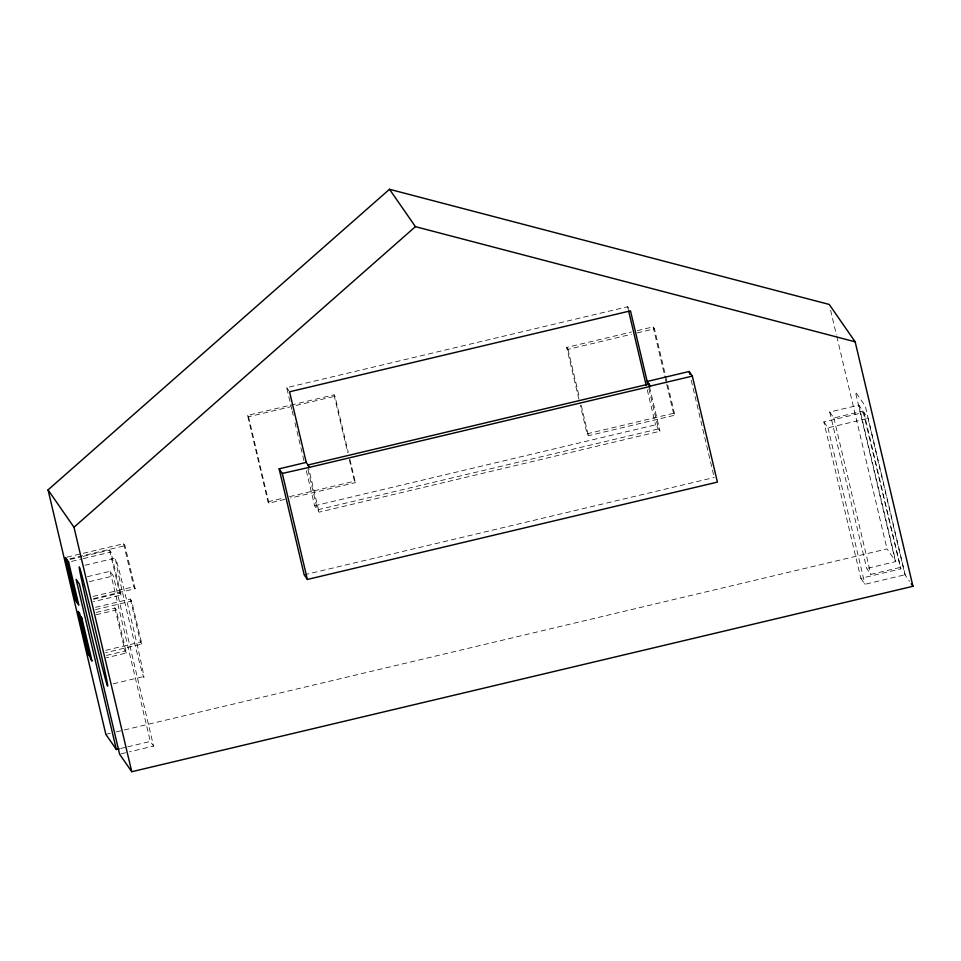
<?xml version="1.0" encoding="UTF-8"?>
<svg xmlns="http://www.w3.org/2000/svg" width="961" height="961" viewBox="0 0 961 961"><rect width="100%" height="100%" fill="white"/><g stroke="black" fill="none" stroke-linecap="round" stroke-linejoin="round"><path stroke-width="0.72" stroke-dasharray="4.8 3.6" d="M291.856 409.542L286.69 387.667L627.629 306.739L629.059 308.793M284.804 499.384L268.948 503.144L267.987 501.762L247.566 415.368L334.02 394.839L334.981 396.232L348.266 452.391M247.566 415.368L248.527 416.75L290.318 406.839M296.084 405.47L334.981 396.232M578.918 399.247L566.666 347.414L631.509 332.013M637.275 330.644L653.12 326.884L654.453 328.806L667.39 383.523M566.666 347.414L567.999 349.336L631.401 334.284M637.167 332.914L654.453 328.806M267.987 501.762L283.831 498.002M289.597 496.633L354.441 481.233L355.414 482.626L290.558 498.014M66.91 557.176L123.609 543.722L124.978 545.692L135.141 588.709L92.989 598.715M587.087 433.807L673.541 413.278L674.874 415.2L588.42 435.729L587.087 433.807L580.276 405.001M69.733 558.809L124.978 545.692M70.189 559.434L81.853 556.671M83.307 556.323L109.554 550.088L110.923 552.07L121.098 595.075L93.385 601.658M71.558 561.416L81.769 558.99M83.223 558.641L110.923 552.07M314.607 505.75L655.546 424.822L659.991 431.237L319.052 512.165L314.607 505.75L305.982 469.304M84.988 565.26L115.428 558.029M87.463 576.672L110.119 571.29L113.362 575.951L153.58 746.108L129.507 751.814M89.289 581.669L113.362 575.951M899.916 567.495L870.846 574.402L866.726 568.468L829.751 412.041L858.822 405.134L862.942 411.068L900.853 568.852L860.84 578.354L823.853 421.927L863.879 412.425L867.999 418.359L904.974 574.786L909.538 581.369M829.751 412.041L833.872 417.975L862.942 411.068M93.073 596.397L133.771 586.727L135.141 588.709M93.481 599.328L119.729 593.105L121.098 595.075M823.853 421.927L827.974 427.861L867.999 418.359M95.571 607.304L130.312 599.051L131.681 601.033L141.844 644.038L105.662 652.627M95.499 609.622L131.681 601.033M96.256 612.421L114.864 608.001L116.233 609.983L126.408 652.987L106.359 657.744M96.196 614.74L116.233 609.983M304.181 574.846L714.215 477.509M105.734 650.309L140.474 642.068L141.844 644.038M106.419 655.426L125.038 651.017L126.408 652.987M113.17 683.8L143.621 676.568M105.842 734.348L110.215 733.303M116.065 731.922L887.015 548.911L895.796 561.56L866.726 568.468M120.606 748.499L126.275 747.153M127.693 746.817L150.336 741.448L153.58 746.108M121.014 753.832L128.089 752.151M860.84 578.354L864.96 584.288L904.974 574.786M286.69 387.667L288.829 390.755M905.286 575.231L865.32 406.155L855.35 391.8L895.316 560.864M863.879 412.425L900.853 568.852M858.822 405.134L895.796 561.56M830.604 310.259L836.454 335.005M836.803 336.458L887.015 548.911M833.872 417.975L870.846 574.402M827.974 427.861L864.96 584.288M691.211 380.208L713.53 474.602M667.727 384.965L674.874 415.2M653.12 326.884L665.036 377.277M665.372 378.718L666.393 383.043M666.742 384.484L673.541 413.278M649.528 386.935L659.991 431.237M648.879 388.652L658.405 428.942L317.454 509.871L307.94 469.581M627.629 306.739L628.314 309.646M647.27 389.83L655.546 424.822M567.999 349.336L579.567 398.286M581.273 405.494L588.42 435.729M349.96 459.586L355.414 482.626M334.02 394.839L347.642 452.439M349.336 459.634L354.441 481.233M307.904 465.016L319.052 512.165M292.204 410.996L293.237 415.368M294.955 422.66L296.685 429.951M297.021 431.405L303.916 460.559M248.527 416.75L268.948 503.144M123.609 543.722L133.771 586.727M130.312 599.051L140.474 642.068M109.554 550.088L119.729 593.105M110.119 571.29L150.336 741.448M114.864 608.001L125.038 651.017M118.948 576.36A60.939 1.165 76.6 0 0 142.913 674.91A60.939 1.165 76.6 0 0 126.72 600.625A60.939 1.165 76.6 0 0 118.948 576.36"/><path stroke-width="1.44" d="M116.365 749.508L105.842 734.348L48.05 489.882L389.505 189.281L829.235 304.445L855.158 341.804L912.95 586.282L131.765 771.719L119.596 754.169L79.379 584.024L76.135 579.363L116.365 749.508L119.188 748.835M131.765 771.719L73.985 527.241L415.428 226.652L855.158 341.804M279.122 468.836L306.235 462.397L309.502 467.31L650.441 386.382L647.173 381.457L689.157 371.499L692.34 376.099L717.411 482.11L307.376 579.447L304.181 574.846L279.122 468.836L282.306 473.437L307.376 579.447M307.904 465.016L648.843 384.076L650.441 386.382M282.306 473.437L309.502 467.31M650.369 386.058L692.34 376.099M911.244 583.82L912.95 586.282M389.505 189.281L415.428 226.652M48.05 489.882L73.985 527.241M689.157 371.499L689.842 374.406M648.843 384.076L649.528 386.935M647.858 384.34L630.488 310.847L289.549 391.788L306.235 462.397M628.662 311.112L646.236 385.457M66.826 559.494L65.456 557.524L75.631 600.529L77 602.511L66.826 559.494M68.639 562.101L67.27 560.131L77.433 603.136L78.802 605.118L68.639 562.101M79.571 613.394L78.201 611.424L88.376 654.429L89.745 656.411L79.571 613.394M81.877 618.139L80.508 616.157L90.67 659.174L92.04 661.144L81.877 618.139M82.694 584.973A60.939 1.165 76.6 0 0 106.671 683.511A60.939 1.165 76.6 0 0 90.478 609.226A60.939 1.165 76.6 0 0 82.694 584.973"/></g></svg>
